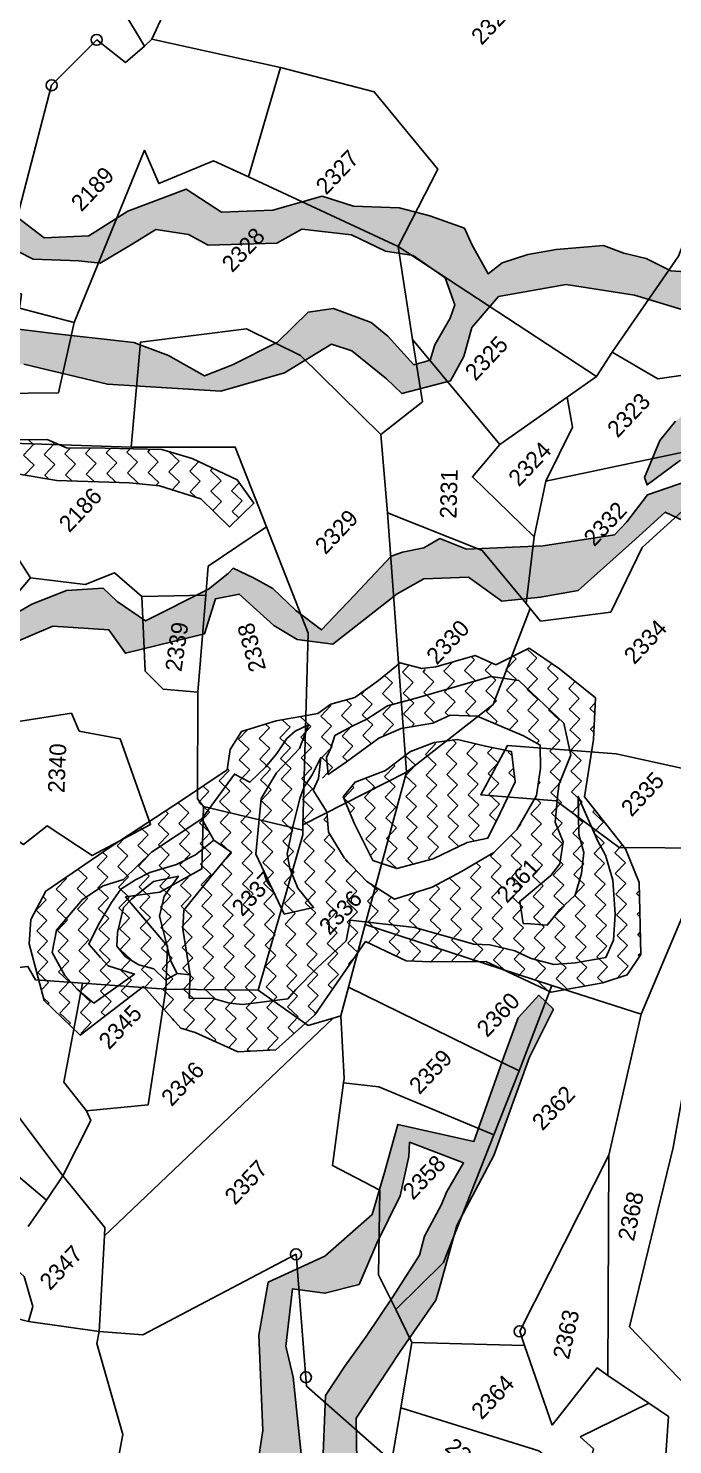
# Model space of a CAD drawing. Header units: metres. Extents: x 302481 to 307962, y 1946667 to 1951250.
# Drawn here: x 306172 to 306455, y 1949692 to 1950314 of the extents above; entities that cross this region are included whole.
import ezdxf

# ---------------------------------------------------------------- set-up
doc = ezdxf.new("R2010")
doc.units = ezdxf.units.M
for name, color, linetype in [('POLY_HATCH', 12, 'Continuous'), ('POLY_PARCEL', 6, 'Continuous'), ('POLY_ROAD', 30, 'Continuous'), ('SYM_STONE', 1, 'Continuous'), ('TEXT_PARCEL', 7, 'Continuous')]:
    doc.layers.add(name, color=color, linetype=linetype)
doc.styles.add('TEXT_MAP', font='')
doc.styles.get('TEXT_MAP').set_extended_font_data('Kruti Dev 050')
pattern_1 = [(46.59836, (306648.6593, 1946662.5794), (-0.253821, 9.096249), [6.434523, -6.434523]), (136.59836, (306653.0805, 1946667.2544), (-9.096249, -0.253821), [6.434523, -6.434523])]

# ---------------------------------------------------------------- blocks, each defined once
blk = doc.blocks.new('STONE')
blk.add_circle((0, 0), 0.851)

msp = doc.modelspace()

# ---------------------------------------------------------------- hatches: boundary and pattern name
at = {"layer": 'POLY_HATCH'}
h = msp.add_hatch(dxfattribs=at)
h.set_pattern_fill('ZIGZAG', color=256, scale=2.026621, angle=46.59836, style=0)
h.set_pattern_definition(pattern_1)
h.paths.add_polyline_path([(305942.57, 1950112.42), (305906.59, 1950115.26), (305869.19, 1950129.12), (305853.86, 1950124.26), (305832.67, 1950131.39), (305825.15, 1950143.89), (305797.93, 1950149.19), (305775.49, 1950161.81), (305764.05, 1950168.24), (305764.17, 1950156.85), (305770.18, 1950153.99), (305784.17, 1950138.01), (305791, 1950138.1), (305822.72, 1950124.36), (305851.61, 1950110.76), (305923.39, 1950107.27), (305946.77, 1950101.22), (305963.17, 1950093.22), (305980.09, 1950088.27), (306005.5, 1950081.87), (306081.75, 1950069.69), (306085.59, 1950062.63), (306121.78, 1950075.59), (306127.83, 1950062.44), (306141.53, 1950048.72), (306152.48, 1950038.82), (306182.61, 1950051.45), (306207.2, 1950049.89), (306214.42, 1950039.57), (306249.18, 1950048.12), (306253.98, 1950063.46), (306264.45, 1950065.55), (306279.68, 1950051.83), (306289.92, 1950045.57), (306305.53, 1950043.55), (306333.87, 1950065.7), (306345.59, 1950072.3), (306365.21, 1950073.07), (306379.8, 1950062.43), (306396.86, 1950064.25), (306413.33, 1950067.19), (306438.41, 1950089.66), (306451.67, 1950101.66), (306470.15, 1950092.82), (306492.49, 1950093.87), (306504.61, 1950082.41), (306513.58, 1950095.3), (306511.15, 1950149.72), (306515.44, 1950156.38), (306523.92, 1950183.34), (306517.85, 1950200.71), (306500.85, 1950203.24), (306484.35, 1950205.79), (306469.13, 1950206.64), (306454.14, 1950207.76), (306443.23, 1950213.17), (306433.5, 1950215.54), (306424.48, 1950218.91), (306403.67, 1950217.15), (306391.24, 1950214.89), (306379.95, 1950211.3), (306373.87, 1950206.39), (306366.69, 1950219.3), (306363.47, 1950226.53), (306348.25, 1950231.94), (306334.8, 1950235.43), (306314.66, 1950236.15), (306300.93, 1950240.62), (306279.26, 1950234.4), (306256.69, 1950233.58), (306241.1, 1950243.66), (306215.45, 1950234), (306198.45, 1950223.12), (306178.72, 1950222.25), (306153.69, 1950241.35), (306131.63, 1950246.31), (306116.84, 1950239.98), (306101.79, 1950243.03), (306075.62, 1950250.29), (306059.29, 1950246.99), (306043.52, 1950240.64), (306037.86, 1950231.66), (306024.66, 1950214.37), (306008.36, 1950215.77), (305991.29, 1950227.66), (305957.62, 1950236.98), (305936.56, 1950240.99), (305910.13, 1950234.33), (305886.39, 1950247.16), (305861.89, 1950246.87), (305849.36, 1950246.59), (305838.7, 1950254.62), (305815.73, 1950263.27), (305790.5, 1950253.9), (305763.23, 1950247.11), (305763.46, 1950225.34), (305766.29, 1950232.8), (305792.61, 1950240.18), (305810.75, 1950243.46), (305822.51, 1950237.72), (305834.86, 1950230.33), (305843.76, 1950228.38), (305853.09, 1950230.3), (305863.48, 1950234.46), (305879.56, 1950232.16), (305891.38, 1950224.2), (305902, 1950219.53), (305918.98, 1950224.99), (305933.24, 1950228.71), (305952.64, 1950226.5), (305972.24, 1950216.56), (305979.59, 1950210.69), (305986.33, 1950206.46), (305997.67, 1950195.74), (306016.89, 1950200.15), (306030.82, 1950195.57), (306038.67, 1950191.38), (306054.73, 1950190.18), (306092.37, 1950172.27), (306120.93, 1950158.17), (306150.55, 1950165.64), (306169.86, 1950166.74), (306206.56, 1950157.84), (306256.36, 1950154.83), (306284.32, 1950162.81), (306304.96, 1950175.55), (306313.88, 1950172.49), (306329.14, 1950160.22), (306335.94, 1950153.78), (306357.33, 1950159.36), (306363.12, 1950170.02), (306366.63, 1950182.83), (306378.42, 1950196.42), (306408.1, 1950201.68), (306438.06, 1950197.01), (306512.14, 1950174.66), (306504.27, 1950159.52), (306472.35, 1950155.3), (306456.15, 1950141.58), (306449.2, 1950133.09), (306442.46, 1950116.88), (306443.66, 1950113.6), (306458.27, 1950124.51), (306464.06, 1950135.17), (306471.57, 1950143.12), (306486.94, 1950146.87), (306501.83, 1950147.85), (306503.58, 1950104.25), (306484.12, 1950108.67), (306471.32, 1950112.18), (306461.29, 1950115.21), (306443.78, 1950109.18), (306434.71, 1950097.33), (306429.34, 1950091.65), (306397.98, 1950086.89), (306364.33, 1950085.38), (306352.6, 1950090.02), (306345.53, 1950085.95), (306336.19, 1950084.03), (306331.27, 1950082.23), (306315.16, 1950065.2), (306306.03, 1950055.55), (306300.67, 1950049.87), (306289.38, 1950058.39), (306279.18, 1950068.05), (306270.76, 1950072.78), (306261.81, 1950076.94), (306259.66, 1950074.67), (306251.01, 1950067.8), (306223.25, 1950053.82), (306210.86, 1950062.31), (306204.63, 1950068.21), (306188.63, 1950067.2), (306173.33, 1950061.24), (306163.54, 1950055.44), (306152.15, 1950047.93), (306142.83, 1950065.35), (306136.29, 1950082.29), (306116.36, 1950083.93), (306104.34, 1950079.17), (306091.27, 1950072.17), (305999.8, 1950103.82)])
h.paths.add_polyline_path([(306036.86, 1950211.64), (306044.52, 1950224.32), (306055, 1950231.74), (306084.67, 1950237.48), (306096.41, 1950231.58), (306124.95, 1950229.72), (306154.07, 1950222.98), (306173.93, 1950212.87), (306193.98, 1950212.1), (306203.36, 1950211.03), (306217.37, 1950219.44), (306227.88, 1950225.97), (306242.18, 1950223.71), (306250.77, 1950219.06), (306281.02, 1950219.91), (306291.98, 1950226.01), (306313.86, 1950223.52), (306328.74, 1950216.37), (306340.82, 1950214.49), (306354.88, 1950204.65), (306359.22, 1950192.76), (306357.15, 1950186.91), (306350.35, 1950175.14), (306348.31, 1950168.41), (306341.24, 1950166.43), (306329.77, 1950179.01), (306322.48, 1950185.04), (306305.84, 1950191.24), (306294.76, 1950189.59), (306281.32, 1950176.3), (306261.56, 1950166.39), (306249.23, 1950161.59), (306233.4, 1950170.48), (306218.11, 1950176.28), (306182.84, 1950180.18), (306162.74, 1950182.72), (306150.76, 1950181.05), (306141.48, 1950178.56), (306126.12, 1950170.55), (306120.25, 1950173.5), (306112.1, 1950178.61), (306084.52, 1950194.3), (306070.98, 1950201.04), (306057.42, 1950208.66), (306048.95, 1950208.87)], flags=16)
h = msp.add_hatch(dxfattribs=at)
h.set_pattern_fill('ZIGZAG', color=256, scale=2.026621, angle=46.59836, style=0)
h.set_pattern_definition(pattern_1)
h.paths.add_polyline_path([(306071.37, 1950126.55), (306084.67, 1950129.78), (306105.68, 1950124.45), (306126.78, 1950115.61), (306147.32, 1950119.27), (306166.9, 1950118.41), (306184.33, 1950115.61), (306216.19, 1950114.54), (306229.41, 1950113.16), (306247.56, 1950107.52), (306260.2, 1950095.15), (306270.89, 1950105.55), (306263.58, 1950115.88), (306243.79, 1950125.2), (306230.5, 1950129.22), (306205.5, 1950129.71), (306188.59, 1950129.89), (306180.14, 1950133.6), (306164.12, 1950133.36), (306147.73, 1950130.48), (306129.85, 1950126.02), (306117.24, 1950129.4), (306108.96, 1950135.09), (306100.48, 1950140.12), (306083.71, 1950143.08), (306075.5, 1950146.14), (306053.59, 1950144.64), (306033.11, 1950154.6), (306011.27, 1950158.59), (305991.09, 1950165.7), (305978.58, 1950165.57), (305949.08, 1950160.55), (305951.43, 1950150.91), (305961.15, 1950156.67), (305968.05, 1950153.14), (305977.04, 1950153.61), (305984.55, 1950152.07), (305999.23, 1950145.02), (306049.51, 1950130.98)])
h = msp.add_hatch(dxfattribs=at)
h.set_pattern_fill('ZIGZAG', color=256, scale=2.026621, angle=46.59836, style=0)
h.set_pattern_definition(pattern_1)
h.paths.add_polyline_path([(306179.51, 1949935.02), (306172.92, 1949922.47), (306172.17, 1949911.84), (306178.72, 1949886.89), (306194.53, 1949871.72), (306222.41, 1949893.01), (306238.75, 1949874.75), (306245.12, 1949872.83), (306263.84, 1949864.39), (306280.54, 1949865.2), (306297.73, 1949880.64), (306320, 1949912.84), (306337.84, 1949904.38), (306348.6, 1949903.91), (306372.85, 1949904.05), (306401.46, 1949890.58), (306424.27, 1949894.66), (306434.92, 1949898.18), (306440.88, 1949907.21), (306440.23, 1949938.87), (306434.12, 1949953.58), (306416.14, 1949976.46), (306420.13, 1950001.62), (306420.98, 1950020.04), (306405.14, 1950032.79), (306391.9, 1950041.87), (306377.19, 1950034.51), (306368.07, 1950038.64), (306346.59, 1950032.34), (306335.22, 1950035.39), (306325.63, 1950027.54), (306315.22, 1950020.15), (306304.7, 1950017.21), (306298.99, 1950013.14), (306280.66, 1950009.83), (306265.39, 1950005.17), (306260.43, 1949997.29), (306259.15, 1949988.4), (306239.5, 1949975.16), (306208.25, 1949954.58)])
h.paths.add_polyline_path([(306296.96, 1949979.43), (306302.96, 1949969.87), (306303.7, 1949960.9), (306310.5, 1949949.62), (306320.52, 1949939.17), (306332.7, 1949931.53), (306349.28, 1949936.74), (306362.07, 1949943.6), (306376.31, 1949951.99), (306386.51, 1949962.26), (306395.09, 1949976.98), (306396.76, 1949989), (306396.73, 1949999.23), (306389.38, 1950003.27), (306368.93, 1950011.92), (306357.19, 1950012.33), (306349.55, 1950008.87), (306335.64, 1950006.48), (306325.78, 1950002.21), (306311.59, 1949991.82), (306298.65, 1949983.07)], flags=16)
h.paths.add_polyline_path([(306310.16, 1949976.46), (306315.39, 1949982.92), (306328.7, 1949988.04), (306339.69, 1949996.44), (306350.13, 1950000.37), (306360.3, 1950001.72), (306372.6, 1949998.67), (306384.1, 1949996.37), (306385.64, 1949983.08), (306379.04, 1949969.22), (306373.7, 1949958.3), (306364.55, 1949956.42), (306349.74, 1949949.25), (306333.73, 1949944.94), (306323.2, 1949948.49), (306315.06, 1949964.66)], flags=0)
h = msp.add_hatch(dxfattribs=at)
h.set_pattern_fill('ZIGZAG', color=256, scale=2.026621, angle=46.59836, style=0)
h.set_pattern_definition(pattern_1)
h.paths.add_polyline_path([(306163.76, 1949518.81), (306140.27, 1949505.8), (306134.19, 1949496.74), (306116.36, 1949487.35), (306101.49, 1949477.15), (306084.9, 1949469.07), (306071.17, 1949459.02), (306051.76, 1949455.85), (306041, 1949454.46), (306031.46, 1949440.95), (306009.82, 1949445.13), (305993.25, 1949449.64), (305984.3, 1949457.19), (305962.66, 1949461.36), (305939.82, 1949447.27), (305929, 1949413.4), (305941.5, 1949399.59), (305970.36, 1949374.86), (305999.06, 1949339.75), (306058.51, 1949344.95), (306082.54, 1949357.76), (306126.18, 1949369.66), (306134.79, 1949380.57), (306150.79, 1949409.5), (306163.94, 1949425.21), (306229.6, 1949448.99), (306257.92, 1949473.01), (306305.34, 1949525.12), (306327.29, 1949560.32), (306357, 1949609.36), (306362.42, 1949650.8), (306355.68, 1949657.86), (306315.96, 1949617.82), (306321.11, 1949655.97), (306316.08, 1949684.02), (306315.8, 1949703.21), (306335.16, 1949732.61), (306350.85, 1949755.15), (306352.25, 1949759.93), (306360.08, 1949788.02), (306376.35, 1949818.77), (306391.96, 1949862.04), (306402.47, 1949883.06), (306396.12, 1949889.23), (306386.99, 1949879.25), (306380.79, 1949862.12), (306367.55, 1949824.99), (306334.11, 1949832.47), (306328.23, 1949811.28), (306322.92, 1949792.78), (306302.13, 1949774.48), (306277.19, 1949763.09), (306273.04, 1949739.77), (306274.88, 1949697.83), (306268.53, 1949656.67), (306260.83, 1949622.51), (306249.43, 1949597.57), (306227.76, 1949569.66), (306212.49, 1949546.15), (306188.98, 1949529.18)])
h.paths.add_polyline_path([(306184.43, 1949502.25), (306212.94, 1949512.33), (306234.07, 1949542.69), (306247.13, 1949564.54), (306260.83, 1949581.03), (306272.08, 1949597.94), (306287.46, 1949624.24), (306291.62, 1949650.71), (306292.18, 1949683.42), (306288.22, 1949721.37), (306284.92, 1949734.93), (306287.91, 1949760.2), (306302.12, 1949758.17), (306317.14, 1949762.01), (306324.93, 1949780.29), (306335.1, 1949801.07), (306339.02, 1949818.26), (306339.33, 1949824.61), (306363, 1949815.53), (306355.55, 1949802.63), (306353.26, 1949797.19), (306345.83, 1949783.32), (306343.62, 1949774.96), (306331.92, 1949756.57), (306320.2, 1949739.16), (306310.8, 1949726.21), (306302.37, 1949713.28), (306301.22, 1949683.97), (306304.94, 1949672.85), (306307.48, 1949651.45), (306303.14, 1949631.81), (306301.75, 1949611.28), (306290.58, 1949591.44), (306281.62, 1949579.96), (306270.32, 1949565), (306258.05, 1949550.02), (306230.52, 1949514.73), (306217.11, 1949505.56), (306201.33, 1949493.89), (306178.61, 1949485.93), (306156.58, 1949475.57), (306148.1, 1949477.74), (306147.41, 1949485.04), (306153.55, 1949489.66), (306169.99, 1949495)], flags=16)
h.paths.add_polyline_path([(306204.13, 1949477.92), (306226.6, 1949494.66), (306263.28, 1949527.42), (306282.03, 1949555.28), (306301.31, 1949581.69), (306315.88, 1949602.11), (306348.89, 1949644.04), (306344.55, 1949624.4), (306342.36, 1949615.06), (306333.28, 1949590.41), (306320.11, 1949572.47), (306301.3, 1949546.56), (306289.55, 1949530.12), (306266.26, 1949507.5), (306246.82, 1949486.94), (306230.11, 1949473.29), (306214.73, 1949465.05), (306192.01, 1949457.08), (306175.2, 1949447.33), (306161.05, 1949447.42), (306157.33, 1949458.53), (306181.78, 1949474.36)], flags=16)
h.paths.add_polyline_path([(306144.62, 1949477.2), (306144.27, 1949471.83), (306145.44, 1949465.03), (306142.8, 1949454.22), (306132.56, 1949436.36), (306132.33, 1949427.08), (306122.16, 1949406.3), (306114.81, 1949389.5), (306097.58, 1949377.3), (306063.56, 1949372.43), (306040.26, 1949367.86), (306025.63, 1949367.45), (306010.61, 1949363.6), (305978.5, 1949395.87), (305961.47, 1949411.98), (305947.94, 1949424.77), (305943.19, 1949437.81), (305951.86, 1949441.96), (305979.39, 1949416.88), (305998.78, 1949421.33), (306031.78, 1949428.13), (306052.54, 1949436.04), (306069.86, 1949445.31), (306092.38, 1949460.1), (306125.67, 1949474.23), (306137.63, 1949482.86)], flags=16)

# ---------------------------------------------------------------- linework, layer by layer
for points in [[(306153.69, 1950241.35), (306178.72, 1950222.25), (306198.45, 1950223.12), (306215.45, 1950234), (306241.1, 1950243.66), (306256.69, 1950233.58), (306279.26, 1950234.4), (306300.93, 1950240.62), (306314.66, 1950236.15), (306334.8, 1950235.43), (306348.25, 1950231.94), (306363.47, 1950226.53), (306366.69, 1950219.3), (306373.87, 1950206.39), (306379.95, 1950211.3), (306391.24, 1950214.89), (306403.67, 1950217.15), (306424.48, 1950218.91), (306433.5, 1950215.54), (306443.23, 1950213.17), (306454.14, 1950207.76), (306469.13, 1950206.64)], [(306154.07, 1950222.98), (306173.93, 1950212.87), (306193.98, 1950212.1), (306203.36, 1950211.03), (306217.37, 1950219.44), (306227.88, 1950225.97), (306242.18, 1950223.71), (306250.77, 1950219.06), (306281.02, 1950219.91), (306291.98, 1950226.01), (306313.86, 1950223.52), (306328.74, 1950216.37), (306340.82, 1950214.49), (306354.88, 1950204.65), (306359.22, 1950192.76), (306357.15, 1950186.91), (306350.35, 1950175.14), (306348.31, 1950168.41), (306341.24, 1950166.43), (306329.77, 1950179.01), (306322.48, 1950185.04), (306305.84, 1950191.24), (306294.76, 1950189.59), (306281.32, 1950176.3), (306261.56, 1950166.39), (306249.23, 1950161.59), (306233.4, 1950170.48), (306218.11, 1950176.28), (306182.84, 1950180.18), (306162.74, 1950182.72)], [(306169.86, 1950166.74), (306206.56, 1950157.84), (306256.36, 1950154.83), (306284.32, 1950162.81), (306304.96, 1950175.55), (306313.88, 1950172.49), (306329.14, 1950160.22), (306335.94, 1950153.78), (306357.33, 1950159.36), (306363.12, 1950170.02), (306366.63, 1950182.83), (306378.42, 1950196.42), (306408.1, 1950201.68), (306438.06, 1950197.01), (306512.14, 1950174.66)], [(306456.15, 1950141.58), (306449.2, 1950133.09), (306442.46, 1950116.88), (306443.66, 1950113.6), (306458.27, 1950124.51)], [(306164.12, 1950133.36), (306180.14, 1950133.6), (306188.59, 1950129.89), (306205.5, 1950129.71), (306230.5, 1950129.22), (306243.79, 1950125.2), (306263.58, 1950115.88), (306270.89, 1950105.55), (306260.2, 1950095.15), (306247.56, 1950107.52), (306229.41, 1950113.16), (306216.19, 1950114.54), (306184.33, 1950115.61), (306166.9, 1950118.41)], [(306461.29, 1950115.21), (306443.78, 1950109.18), (306434.71, 1950097.33), (306429.34, 1950091.65), (306397.98, 1950086.89), (306364.33, 1950085.38), (306352.6, 1950090.02), (306345.53, 1950085.95), (306336.19, 1950084.03), (306331.27, 1950082.23), (306315.16, 1950065.2), (306306.03, 1950055.55), (306300.67, 1950049.87), (306289.38, 1950058.39), (306279.18, 1950068.05), (306270.76, 1950072.78), (306261.81, 1950076.94), (306259.66, 1950074.67), (306251.01, 1950067.8), (306223.25, 1950053.82), (306210.86, 1950062.31), (306204.63, 1950068.21), (306188.63, 1950067.2), (306173.33, 1950061.24), (306163.54, 1950055.44)], [(306470.15, 1950092.82), (306451.67, 1950101.66), (306438.41, 1950089.66), (306413.33, 1950067.19), (306396.86, 1950064.25), (306379.8, 1950062.43), (306365.21, 1950073.07), (306345.59, 1950072.3), (306333.87, 1950065.7), (306305.53, 1950043.55), (306289.92, 1950045.57), (306279.68, 1950051.83), (306264.45, 1950065.55), (306253.98, 1950063.46), (306249.18, 1950048.12), (306214.42, 1950039.57), (306207.2, 1950049.89), (306182.61, 1950051.45), (306152.48, 1950038.82)], [(306242.46, 1949887.99), (306252.94, 1949887.78), (306260.24, 1949885.75), (306265.99, 1949885.16), (306285.88, 1949887.72), (306289.27, 1949891.81), (306298.74, 1949901.31), (306311.39, 1949913.15), (306313.14, 1949922.19), (306341.68, 1949919), (306367.54, 1949911.69), (306374.54, 1949911.39), (306385.59, 1949908.71), (306392.67, 1949905.41), (306402.73, 1949902.71), (306412.19, 1949903.47), (306425.6, 1949905.85), (306428.89, 1949913.43), (306429.57, 1949924.93), (306428.66, 1949939.88), (306425.37, 1949950.76), (306421.95, 1949956.91), (306413.43, 1949976.63), (306413.64, 1949959.91), (306415.85, 1949951.99), (306414.86, 1949942.73), (306412.12, 1949933.17), (306405.31, 1949926.99), (306399.76, 1949920.09), (306392.5, 1949920.63), (306389.26, 1949920.79), (306387.74, 1949930.48), (306401.41, 1949941.85), (306405.26, 1949946.95), (306406.74, 1949956.72), (306403.26, 1949965.36), (306404.41, 1949977.87), (306405.04, 1949982.13), (306410.19, 1949994.75), (306407.06, 1950008.89), (306387.33, 1950027.54), (306375.05, 1950029.44), (306343.25, 1950020.17), (306329.63, 1950016.54), (306320.56, 1950010.54), (306314.4, 1950007.62), (306306.53, 1950003.41), (306304.69, 1949997.86), (306302.8, 1949993.82), (306303.5, 1949986.35), (306311.59, 1949991.82), (306325.78, 1950002.21), (306335.64, 1950006.48), (306349.55, 1950008.87), (306357.19, 1950012.33), (306368.93, 1950011.92), (306389.38, 1950003.27), (306396.73, 1949999.23), (306396.76, 1949989), (306395.09, 1949976.98), (306386.51, 1949962.26), (306376.31, 1949951.99), (306362.07, 1949943.6), (306349.28, 1949936.74), (306332.7, 1949931.53), (306320.52, 1949939.17), (306310.5, 1949949.62), (306303.7, 1949960.9), (306302.96, 1949969.87), (306296.96, 1949979.43), (306299.31, 1949984.49), (306300.31, 1949993.75), (306296.52, 1949986.15), (306292.92, 1949980.81), (306291.07, 1949975.77), (306287.93, 1949962.7), (306285.5, 1949951.4), (306286.67, 1949944.95), (306290.15, 1949936.31), (306297.12, 1949927.77), (306284.22, 1949924.91), (306271.77, 1949951.26), (306274.1, 1949975.78), (306280.78, 1949986.95), (306290.96, 1949997.72), (306294.92, 1950008.07), (306289.01, 1950005.4), (306285.36, 1950002.06), (306281.04, 1949995.45), (306275.97, 1949989.56), (306269.16, 1949982.88), (306262.33, 1949986.43), (306248.04, 1949966.75)], [(306242.92, 1949898.23), (306239.63, 1949918.35), (306240.15, 1949926.6), (306251.25, 1949940.39), (306260.91, 1949952.15), (306253.28, 1949957.42)], [(306242.92, 1949898.23), (306237.17, 1949898.82)], [(306242.46, 1949887.99), (306242.92, 1949898.23)], [(306268.53, 1949656.67), (306274.88, 1949697.83), (306273.04, 1949739.77), (306277.19, 1949763.09), (306302.13, 1949774.48), (306322.92, 1949792.78), (306328.23, 1949811.28), (306334.11, 1949832.47), (306367.55, 1949824.99), (306380.79, 1949862.12), (306386.99, 1949879.25), (306396.12, 1949889.23), (306402.47, 1949883.06), (306391.96, 1949862.04), (306376.35, 1949818.77), (306360.08, 1949788.02), (306352.25, 1949759.93), (306350.85, 1949755.15), (306335.16, 1949732.61), (306315.8, 1949703.21), (306316.08, 1949684.02)], [(306292.18, 1949683.42), (306288.22, 1949721.37), (306284.92, 1949734.93), (306287.91, 1949760.2), (306302.12, 1949758.17), (306317.14, 1949762.01), (306324.93, 1949780.29), (306335.1, 1949801.07), (306339.02, 1949818.26), (306339.33, 1949824.61), (306363, 1949815.53), (306355.55, 1949802.63), (306353.26, 1949797.19), (306345.83, 1949783.32), (306343.62, 1949774.96), (306331.92, 1949756.57), (306320.2, 1949739.16), (306310.8, 1949726.21), (306302.37, 1949713.28), (306301.22, 1949683.97)]]:
    msp.add_lwpolyline(points, dxfattribs=at)
for points in [[(306440.23, 1949938.87), (306440.88, 1949907.21), (306434.92, 1949898.18), (306424.27, 1949894.66), (306401.46, 1949890.58), (306372.85, 1949904.05), (306348.6, 1949903.91), (306337.84, 1949904.38), (306320, 1949912.84), (306297.73, 1949880.64), (306280.54, 1949865.2), (306263.84, 1949864.39), (306245.12, 1949872.83), (306238.75, 1949874.75), (306222.41, 1949893.01), (306194.53, 1949871.72), (306178.72, 1949886.89), (306172.17, 1949911.84), (306172.92, 1949922.47), (306179.51, 1949935.02), (306208.25, 1949954.58), (306239.5, 1949975.16), (306259.15, 1949988.4), (306260.43, 1949997.29), (306265.39, 1950005.17), (306280.66, 1950009.83), (306298.99, 1950013.14), (306304.7, 1950017.21), (306315.22, 1950020.15), (306325.63, 1950027.54), (306335.22, 1950035.39), (306344.62, 1950032.87), (306350.9, 1950033.6), (306368.07, 1950038.64), (306377.19, 1950034.51), (306391.9, 1950041.87), (306405.14, 1950032.79), (306420.98, 1950020.04), (306420.13, 1950001.62), (306416.14, 1949976.46), (306434.12, 1949953.58)], [(306310.16, 1949976.46), (306315.06, 1949964.66), (306323.2, 1949948.49), (306333.73, 1949944.94), (306349.74, 1949949.25), (306364.55, 1949956.42), (306373.7, 1949958.3), (306379.04, 1949969.22), (306385.64, 1949983.08), (306384.1, 1949996.37), (306372.6, 1949998.67), (306360.3, 1950001.72), (306350.13, 1950000.37), (306339.69, 1949996.44), (306328.7, 1949988.04), (306315.39, 1949982.92)], [(306200.59, 1949885.8), (306193.19, 1949891.83), (306187.78, 1949897.91), (306182.27, 1949907.99), (306184.24, 1949917.77), (306195.6, 1949931.32), (306204.67, 1949937.32), (306213.58, 1949940.07), (306225.98, 1949952.15), (306248.04, 1949966.75), (306253.28, 1949957.42), (306245.22, 1949950.95), (306236.86, 1949946.72), (306225.22, 1949943.15), (306218.82, 1949939.97), (306212.45, 1949935.8), (306208.37, 1949929.94), (306202.64, 1949920.29), (306198.39, 1949911.69), (306203.54, 1949905.85), (306206.88, 1949902.2), (306218.46, 1949898.53)], [(306210.97, 1949916.79), (306213.67, 1949927.84), (306217.06, 1949931.43), (306226.83, 1949939.2), (306237.75, 1949941.51), (306231.5, 1949932.84), (306229.49, 1949924.05), (306232.28, 1949913.15), (306234.27, 1949904.47), (306237.17, 1949898.82), (306232.01, 1949895.92), (306226.88, 1949900.77), (306220.35, 1949902.58), (306214.51, 1949906.16), (306210.64, 1949910.79)]]:
    msp.add_lwpolyline(points, close=True, dxfattribs=at)
at = {"layer": 'POLY_PARCEL'}
for points in [[(306226.04, 1950309.52), (306243.1, 1950346.32), (306294.71, 1950468.54)], [(306072.09, 1950403.12), (306123.65, 1950401.93), (306149.96, 1950420.18), (306171.56, 1950415.85), (306163.48, 1950363.71), (306181.29, 1950358.9), (306193.71, 1950328.83), (306212.88, 1950323.1), (306222.84, 1950306.46)], [(306222.84, 1950306.46), (306214.48, 1950299.38), (306201.85, 1950309.29), (306182.05, 1950289.33), (306158.8, 1950200.63)], [(306226.04, 1950309.52), (306222.84, 1950306.46)], [(306282.66, 1950297.07), (306226.04, 1950309.52)], [(306282.66, 1950297.07), (306268.5, 1950248.99)], [(306334.23, 1950218.49), (306351.75, 1950252.46), (306323.82, 1950286.45), (306282.66, 1950297.07)], [(306428.3, 1950171.92), (306457.51, 1950214.19), (306474.63, 1950258.43), (306495.34, 1950280.64)], [(306191.98, 1950184.96), (306222.8, 1950260.75), (306229.1, 1950246.1), (306253.16, 1950256.11), (306268.5, 1950248.99)], [(306268.5, 1950248.99), (306334.23, 1950218.49)], [(306421.48, 1950161.32), (306334.23, 1950218.49)], [(306334.23, 1950218.49), (306340.66, 1950177.48)], [(306158.8, 1950200.63), (306168.82, 1950197.42), (306167.85, 1950191.3), (306191.98, 1950184.96)], [(306144.78, 1950153.69), (306185, 1950154.1), (306191.98, 1950184.96)], [(306326.7, 1950135.74), (306291.38, 1950170.44), (306267.6, 1950182.23), (306221.07, 1950176.37), (306216.91, 1950130.15)], [(306340.66, 1950177.48), (306344.94, 1950150.14), (306326.7, 1950135.74)], [(306378.92, 1950131.39), (306340.66, 1950177.48)], [(306421.48, 1950161.32), (306428.3, 1950171.92)], [(306428.3, 1950171.92), (306448.36, 1950160.22), (306493.66, 1950166.9), (306526.14, 1950161.45)], [(306408.48, 1950152.18), (306421.48, 1950161.32)], [(306216.91, 1950130.15), (306138.36, 1950132.87), (306144.78, 1950153.69)], [(306378.92, 1950131.39), (306408.48, 1950152.18)], [(306399.18, 1950115.29), (306410.87, 1950139.03), (306408.48, 1950152.18)], [(306523.47, 1950146.21), (306479.76, 1950138.97), (306467.89, 1950129.81), (306399.18, 1950115.29)], [(306329.63, 1950101.34), (306326.7, 1950135.74)], [(306276.47, 1950095.15), (306262.74, 1950130.24), (306216.91, 1950130.15)], [(306394.09, 1950090.83), (306366.89, 1950117.13), (306378.92, 1950131.39)], [(306392.26, 1950059.26), (306396.88, 1950053.66), (306427.72, 1950057.71), (306441.55, 1950086.07), (306458.97, 1950101.96), (306474.43, 1950111.39)], [(306399.18, 1950115.29), (306394.09, 1950090.83)], [(306329.63, 1950101.34), (306371.23, 1950084.76), (306390.47, 1950061.43)], [(306338, 1949987.26), (306329.63, 1950101.34)], [(306276.47, 1950095.15), (306250.8, 1950077.84), (306249.76, 1950065.14)], [(306292.46, 1949964.09), (306294.77, 1950048.41), (306276.47, 1950095.15)], [(306390.47, 1950061.43), (306394.09, 1950090.83)], [(306172.79, 1950072.78), (306164.89, 1950085.04), (306153.23, 1950085.39)], [(306221.73, 1950064.51), (306209.66, 1950074.89), (306196.7, 1950069.86), (306172.79, 1950072.78)], [(306172.79, 1950072.78), (306146.71, 1950042.31), (306114.12, 1950037.86), (306092.9, 1949998.21)], [(306221.73, 1950064.51), (306249.76, 1950065.14)], [(306246.26, 1950022.47), (306231.1, 1950023.79), (306223.15, 1950031.66), (306221.73, 1950064.51)], [(306249.76, 1950065.14), (306246.26, 1950022.47)], [(306390.47, 1950061.43), (306392.26, 1950059.26)], [(306392.26, 1950059.26), (306375.98, 1950017.09), (306338, 1949987.26)], [(306246.26, 1950022.47), (306246.1, 1949975.61), (306248.74, 1949972.25)], [(306471.71, 1949953.96), (306431.32, 1949954.26), (306403.77, 1949974.65), (306370.56, 1949977.36), (306382.31, 1949999.02), (306430.05, 1949995.37), (306482.85, 1949983.83)], [(306338, 1949987.26), (306292.46, 1949964.09)], [(306319.86, 1949920.34), (306338, 1949987.26)], [(306248.74, 1949972.25), (306248.08, 1949944.8), (306229.54, 1949934.59), (306214.56, 1949932.49), (306233, 1949910.77), (306232.28, 1949891.93)], [(306248.74, 1949972.25), (306292.4, 1949961.76)], [(306272.83, 1949891.42), (306292.34, 1949959.78), (306292.4, 1949961.76)], [(306292.4, 1949961.76), (306292.46, 1949964.09)], [(306312.53, 1949892.76), (306319.86, 1949920.34)], [(306401.74, 1949893.57), (306319.86, 1949920.34)], [(306079.56, 1949906.61), (306100.15, 1949893.95), (306171.6, 1949901.89), (306174.93, 1949896.01), (306195.53, 1949894.54)], [(306197.33, 1949838.35), (306187.4, 1949850.99), (306195.53, 1949894.54)], [(306195.53, 1949894.54), (306232.28, 1949891.93)], [(306309.17, 1949880.11), (306312.53, 1949892.76)], [(306312.53, 1949892.76), (306387.39, 1949855.94)], [(306387.39, 1949855.94), (306401.74, 1949893.57)], [(306401.74, 1949893.57), (306441, 1949880.84)], [(306232.28, 1949891.93), (306224.52, 1949841.06), (306197.33, 1949838.35)], [(306232.28, 1949891.93), (306272.83, 1949891.42)], [(306272.83, 1949891.42), (306294.73, 1949875.99), (306305.78, 1949879.14)], [(306305.78, 1949879.14), (306205.27, 1949783.42)], [(306305.78, 1949879.14), (306309.17, 1949880.11)], [(306310.27, 1949850.65), (306310.53, 1949852.63), (306309.17, 1949880.11)], [(306100.78, 1949843.81), (306139.44, 1949867.69), (306156.71, 1949850.16), (306186.92, 1949809.78)], [(306387.39, 1949855.94), (306376.33, 1949827.9)], [(306333.23, 1949751.07), (306325.72, 1949766.35), (306326.29, 1949803.48), (306305.42, 1949814.31), (306310.27, 1949850.65)], [(306376.33, 1949827.9), (306325.74, 1949849), (306310.27, 1949850.65)], [(306179.71, 1949799.17), (306146.29, 1949827.47), (306100.78, 1949843.81)], [(306186.92, 1949809.78), (306199.24, 1949834.19), (306197.33, 1949838.35)], [(306376.33, 1949827.9), (306354.14, 1949771.67), (306333.23, 1949751.07)], [(306389.86, 1949735.2), (306387.69, 1949741.48), (306426.92, 1949818.97)], [(306179.71, 1949799.17), (306186.92, 1949809.78)], [(306186.92, 1949809.78), (306205.47, 1949787.09), (306205.27, 1949783.42)], [(306171.79, 1949787.52), (306179.71, 1949799.17)], [(306205.27, 1949783.42), (306202.94, 1949741.38)], [(306163.49, 1949774.37), (306162.32, 1949772.51), (306169.97, 1949765.64), (306173.78, 1949752.41), (306171.82, 1949745.73)], [(306202.94, 1949741.38), (306222.06, 1949739.91), (306289.42, 1949775.34), (306294.07, 1949717.34), (306329.84, 1949685.74), (306331.64, 1949685.52)], [(306171.82, 1949745.73), (306142.04, 1949753.38), (306135.13, 1949738.56)], [(306340.33, 1949736.61), (306333.23, 1949751.07)], [(306202.94, 1949741.38), (306171.82, 1949745.73)], [(306194.2, 1949579.14), (306198.89, 1949591.77), (306208.51, 1949601.56), (306203.03, 1949641.41), (306213.38, 1949696.08), (306201.93, 1949736.14), (306202.94, 1949741.38)], [(306335.44, 1949707.86), (306340.33, 1949736.61)], [(306340.33, 1949736.61), (306389.86, 1949735.2)], [(306402, 1949700.21), (306389.86, 1949735.2)], [(306426.48, 1949722.01), (306421.71, 1949725.4), (306402, 1949700.21)], [(306331.64, 1949685.52), (306335.44, 1949707.86)], [(306335.44, 1949707.86), (306396.12, 1949688.89), (306416.06, 1949673.1)], [(306414.19, 1949695.02), (306444.48, 1949709.84)], [(306416.06, 1949673.1), (306420.13, 1949689.73), (306414.19, 1949695.02)]]:
    msp.add_lwpolyline(points, dxfattribs=at)
msp.add_lwpolyline([(306155.3, 1949964.57), (306165.51, 1950009.36), (306190.73, 1950013.24), (306194.2, 1950005.34), (306212.15, 1950001.9), (306225.48, 1949964.29), (306199.91, 1949950.63), (306180.12, 1949963.69), (306169.7, 1949955.57)], close=True, dxfattribs=at)
at = {"layer": 'POLY_ROAD'}
for points in [[(306441, 1949880.84), (306471.16, 1949952.49), (306471.71, 1949953.96)], [(306426.92, 1949818.97), (306441, 1949880.84)], [(306463.41, 1949868.89), (306455.08, 1949822.33), (306435.92, 1949743.38), (306467.94, 1949710)], [(306426.48, 1949722.01), (306426.92, 1949818.97)], [(306444.48, 1949709.84), (306426.48, 1949722.01)], [(306423.19, 1949590.84), (306445.72, 1949598.83), (306453.05, 1949704.04), (306444.48, 1949709.84)]]:
    msp.add_lwpolyline(points, dxfattribs=at)

# ---------------------------------------------------------------- block references
at = {"layer": 'SYM_STONE', "ltscale": 10, "xscale": 2.837269951954671, "yscale": 2.837269951954671, "zscale": 2.837269951954671, "rotation": 46.59836237906222}
for p in [(306201.85, 1950309.29), (306182.05, 1950289.33), (306289.42, 1949775.34), (306293.76, 1949721.27)]:
    msp.add_blockref('STONE', p, dxfattribs=at)
at = {"layer": 'SYM_STONE', "xscale": 2.837269951954671, "yscale": 2.837269951954671, "zscale": 2.837269951954671, "rotation": 46.59836237906222}
msp.add_blockref('STONE', (306387.69, 1949741.48), dxfattribs=at)

# ---------------------------------------------------------------- texts
at = {"layer": 'TEXT_PARCEL', "style": 'TEXT_MAP'}
for s, rotation, p in [('2326', 46.59836, (306370.96, 1950306.58)), ('2327', 46.59836, (306302.71, 1950240.76)), ('2189', 46.59836, (306195.17, 1950233.37)), ('2328', 46.59836, (306261.41, 1950206.62)), ('2325', 46.59836, (306368.25, 1950158.97)), ('2323', 46.59836, (306430.74, 1950133.97)), ('2324', 46.59836, (306387.34, 1950112.47)), ('2331', 88.43773, (306359.89, 1950098.72)), ('2186', 46.59836, (306189.82, 1950092.29)), ('2332', 46.59836, (306420.44, 1950086.11)), ('2329', 46.59836, (306302.38, 1950082.63)), ('2339', 81.69609, (306239.06, 1950031.2)), ('2338', 105.37901, (306276.28, 1950032.62)), ('2330', 46.59836, (306351.3, 1950034.17)), ('2334', 46.59836, (306438.08, 1950034.3)), ('2340', 87.74591, (306187.67, 1949978.1)), ('2335', 46.59836, (306436.81, 1949967.31)), ('2337', 46.59836, (306265.79, 1949923.49)), ('2361', 46.59836, (306382.11, 1949929.31)), ('2336', 46.59836, (306304.13, 1949915.31)), ('2360', 46.59836, (306373.41, 1949870.35)), ('2345', 46.59836, (306207.32, 1949864.94)), ('2359', 46.59836, (306343.71, 1949845.29)), ('2346', 46.59836, (306234.78, 1949839.97)), ('2362', 46.59836, (306397.71, 1949829.33)), ('2358', 46.59836, (306340.85, 1949798.86)), ('2357', 46.59836, (306262.63, 1949796.62)), ('2368', 78.41958, (306437.87, 1949780.75)), ('2347', 46.59836, (306181.36, 1949759.12)), ('2363', 77.51808, (306409.27, 1949728.77)), ('2364', 46.59836, (306371.01, 1949702.21)), ('2365', 318.98844, (306354.32, 1949689.69))]:
    msp.add_text(s, height=7.296, rotation=rotation, dxfattribs=at).set_placement(p)

doc.saveas('drawing.dxf')
